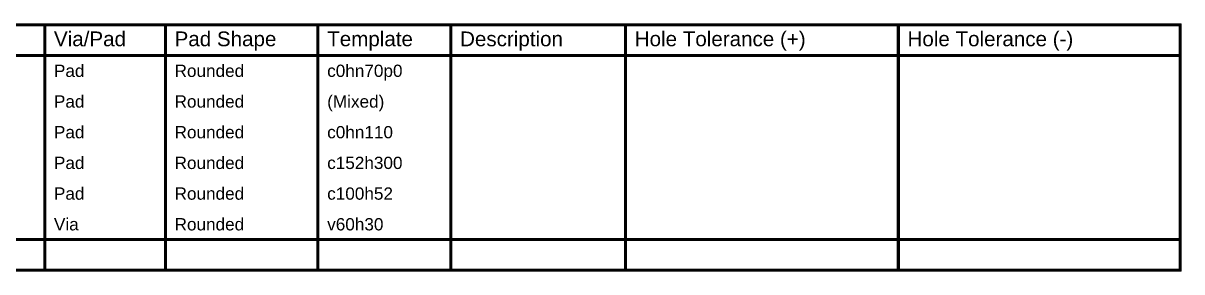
# Model space of a CAD drawing. Header units: inches. Extents: x -6 to 385, y -2 to 102.
# Drawn here: x 241.1 to 385, y 71 to 101.9 of the extents above; entities that cross this region are included whole.
import ezdxf

# ---------------------------------------------------------------- set-up
doc = ezdxf.new("R2010")
doc.units = ezdxf.units.IN
doc.layers.add('Drill Drawing', color=1, linetype='Continuous')
doc.styles.add('Arial', font='', dxfattribs={"height": 0.2})
doc.styles.get('Arial').set_extended_font_data('Arial')

msp = doc.modelspace()

# ---------------------------------------------------------------- linework, layer by layer
at = {"layer": 'Drill Drawing'}
for points in [[(116.78, 101.7, 0.381, 0.381, 0), (384.77, 101.7, 0.381, 0.381, 0)], [(243.77, 71.22, 0.381, 0.381, 0), (243.77, 101.7, 0.381, 0.381, 0)], [(258.75, 71.22, 0.381, 0.381, 0), (258.75, 101.7, 0.381, 0.381, 0)], [(277.69, 71.22, 0.381, 0.381, 0), (277.69, 101.7, 0.381, 0.381, 0)], [(294.2, 71.22, 0.381, 0.381, 0), (294.2, 101.7, 0.381, 0.381, 0)], [(315.88, 71.22, 0.381, 0.381, 0), (315.88, 101.7, 0.381, 0.381, 0)], [(349.76, 71.22, 0.381, 0.381, 0), (349.76, 101.7, 0.381, 0.381, 0)], [(384.77, 71.22, 0.381, 0.381, 0), (384.77, 101.7, 0.381, 0.381, 0)], [(116.78, 97.89, 0.381, 0.381, 0), (384.77, 97.89, 0.381, 0.381, 0)], [(116.78, 75.03, 0.381, 0.381, 0), (384.77, 75.03, 0.381, 0.381, 0)], [(116.78, 71.22, 0.381, 0.381, 0), (384.77, 71.22, 0.381, 0.381, 0)]]:
    msp.add_lwpolyline(points, format="xyseb", dxfattribs=at)
for points in [[(243.67, 101.7, 0.191, 0.191, 1), (243.86, 101.7, 0.191, 0.191, 1)], [(258.65, 101.7, 0.191, 0.191, 1), (258.84, 101.7, 0.191, 0.191, 1)], [(277.6, 101.7, 0.191, 0.191, 1), (277.79, 101.7, 0.191, 0.191, 1)], [(294.1, 101.7, 0.191, 0.191, 1), (294.29, 101.7, 0.191, 0.191, 1)], [(315.79, 101.7, 0.191, 0.191, 1), (315.98, 101.7, 0.191, 0.191, 1)], [(349.66, 101.7, 0.191, 0.191, 1), (349.85, 101.7, 0.191, 0.191, 1)], [(384.68, 101.7, 0.191, 0.191, 1), (384.87, 101.7, 0.191, 0.191, 1)], [(384.68, 101.7, 0.191, 0.191, 1), (384.87, 101.7, 0.191, 0.191, 1)], [(384.68, 97.89, 0.191, 0.191, 1), (384.87, 97.89, 0.191, 0.191, 1)], [(384.68, 75.03, 0.191, 0.191, 1), (384.87, 75.03, 0.191, 0.191, 1)], [(243.67, 71.22, 0.191, 0.191, 1), (243.86, 71.22, 0.191, 0.191, 1)], [(258.65, 71.22, 0.191, 0.191, 1), (258.84, 71.22, 0.191, 0.191, 1)], [(277.6, 71.22, 0.191, 0.191, 1), (277.79, 71.22, 0.191, 0.191, 1)], [(294.1, 71.22, 0.191, 0.191, 1), (294.29, 71.22, 0.191, 0.191, 1)], [(315.79, 71.22, 0.191, 0.191, 1), (315.98, 71.22, 0.191, 0.191, 1)], [(349.66, 71.22, 0.191, 0.191, 1), (349.85, 71.22, 0.191, 0.191, 1)], [(384.68, 71.22, 0.191, 0.191, 1), (384.87, 71.22, 0.191, 0.191, 1)], [(384.68, 71.22, 0.191, 0.191, 1), (384.87, 71.22, 0.191, 0.191, 1)]]:
    msp.add_lwpolyline(points, format="xyseb", close=True, dxfattribs=at)

# ---------------------------------------------------------------- texts
at = {"layer": 'Drill Drawing', "style": 'Arial'}
for s, height, p in [('Via/Pad', 1.829, (244.91, 99.03)), ('Pad Shape', 1.829, (259.89, 99.03)), ('Template', 1.829, (278.84, 99.03)), ('Description', 1.8288, (295.34, 99.03)), ('Hole Tolerance (+)', 1.8288, (317.03, 99.03)), ('Hole Tolerance (-)', 1.8288, (350.9, 99.03)), ('Pad', 1.524, (244.91, 95.22)), ('Rounded', 1.524, (259.89, 95.22)), ('c0hn70p0', 1.524, (278.84, 95.22)), ('Pad', 1.524, (244.91, 91.41)), ('Rounded', 1.524, (259.89, 91.41)), ('(Mixed)', 1.524, (278.84, 91.41)), ('Pad', 1.524, (244.91, 87.6)), ('Rounded', 1.524, (259.89, 87.6)), ('c0hn110', 1.524, (278.84, 87.6)), ('Pad', 1.524, (244.91, 83.79)), ('Rounded', 1.524, (259.89, 83.79)), ('c152h300', 1.524, (278.84, 83.79)), ('Pad', 1.524, (244.91, 79.98)), ('Rounded', 1.524, (259.89, 79.98)), ('c100h52', 1.524, (278.84, 79.98)), ('Via', 1.524, (244.91, 76.17)), ('Rounded', 1.524, (259.89, 76.17)), ('v60h30', 1.524, (278.84, 76.17))]:
    msp.add_text(s, height=height, dxfattribs=at).set_placement(p)

doc.saveas('drawing.dxf')
